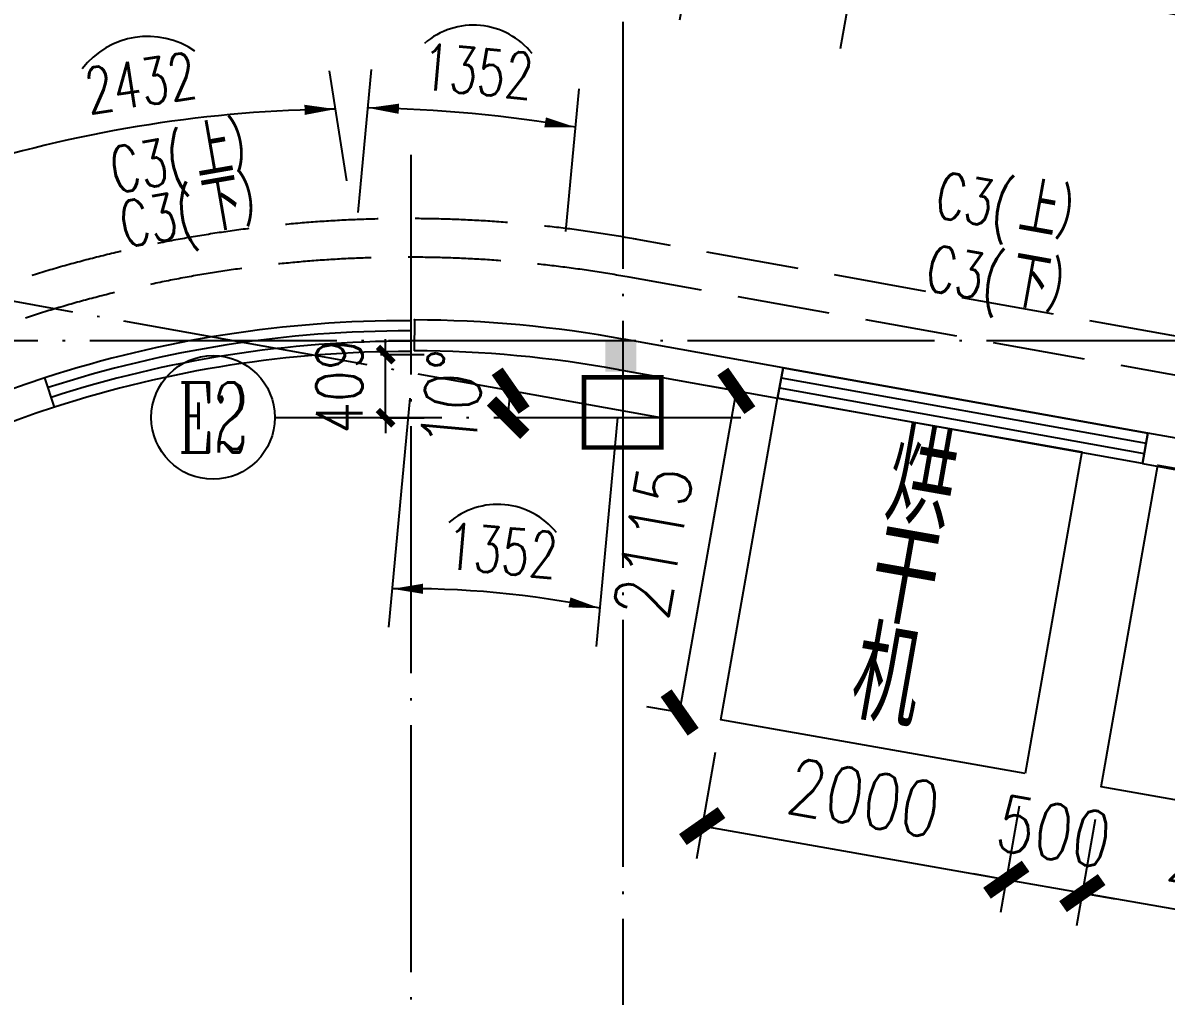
# Model space of a CAD drawing. Header units: millimetres. Extents: x 591771 to 1936534, y -622016 to 355666.
# Drawn here: x 611371 to 618776, y 274028 to 280331 of the extents above; entities that cross this region are included whole.
import ezdxf
from ezdxf.enums import TextEntityAlignment as Align

# ---------------------------------------------------------------- set-up
doc = ezdxf.new("R2010")
doc.units = ezdxf.units.MM
doc.header["$LTSCALE"] = 80
doc.linetypes.add('DASH', pattern=[0.35, 0.25, -0.1])
doc.linetypes.add('DOTE', pattern=[2.42, 2, -0.2, 0.02, -0.2])
for name, color, linetype in [('00_LAYOUT', 7, 'Continuous'), ('\\M+5BDA8-\\M+5B3DF\\M+5B4E7', 3, 'Continuous'), ('\\M+5BDA8-\\M+5B4B0', 4, 'Continuous'), ('\\M+5BDA8-\\M+5C3C5\\M+5B4B0\\M+5B1E0\\M+5BAC5', 7, 'Continuous'), ('\\M+5BDA8-\\M+5C7BD-\\M+5D7A9', 31, 'Continuous'), ('\\M+5BDA8-\\M+5D6E1', 17, 'DOTE'), ('\\M+5BDA8-\\M+5D6E1-\\M+5B1EA\\M+5D7A2', 3, 'Continuous'), ('\\M+5C1A2\\M+5C3E6\\M+5CFDF\\M+5CCF51', 7, 'Continuous'), ('\\M+5C1A2\\M+5C3E6\\M+5CFF4\\M+5CCF53', 252, 'Continuous'), ('\\M+5C5C5\\M+5CBAE', 1, 'Continuous'), ('PUB_TEXT', 7, 'Continuous')]:
    doc.layers.add(name, color=color, linetype=linetype)
doc.styles.add('A-AXIS-LABEL', font='COMPLEX', dxfattribs={"bigfont": 'GBCBIG'})
doc.styles.add('A-DIM', font='SIMPLEX', dxfattribs={"bigfont": 'GBCBIG'})
doc.styles.add('A-WIN-LABEL', font='SIMPLEX', dxfattribs={"bigfont": 'GBCBIG'})
doc.styles.add('DIM_FONT', font='SIMPLEX.shx', dxfattribs={"width": 0.8})
doc.styles.add('ROMANS', font='ROMANS.shx', dxfattribs={"width": 0.8, "bigfont": 'hhztxt.shx'})
doc.styles.get("Standard").update_dxf_attribs({"font": 'txt.shx', "height": 100, "bigfont": 'gbcbig.shx'})
doc.dimstyles.new('dim1-150', dxfattribs={"dimscale": 180, "dimtxt": 2, "dimasz": 1.2, "dimexe": 1.2, "dimexo": 1.2, "dimgap": 1, "dimtad": 1, "dimdec": 0, "dimdsep": 46, "dimtxsty": 'ROMANS', "dimblk": 'ARCHTICK', "dimcen": 0, "dimadec": 0, "dimazin": 0, "dimtfac": 0.71, "dimtdec": 0, "dimtix": 1, "dimtmove": 0, "dimatfit": 3, "dimldrblk": 'ARCHTICK', "dimfxl": 0, "dimtolj": 1, "dimtzin": 0, "dimarcsym": 0})
doc.dimstyles.new('DIMN', dxfattribs={"dimtxt": 300, "dimasz": 100, "dimexe": 250, "dimexo": 300, "dimgap": 150, "dimtad": 1, "dimdec": 0, "dimzin": 0, "dimdsep": 46, "dimtxsty": 'DIM_FONT', "dimblk": 'ARCHTICK', "dimcen": 0.09, "dimclrt": 7, "dimazin": 2, "dimtfac": 1, "dimtdec": 0, "dimtix": 1, "dimtmove": 2, "dimatfit": 3, "dimldrblk": 'ARCHTICK', "dimfxl": 0, "dimtolj": 1, "dimtzin": 0, "dimarcsym": 0})

# ---------------------------------------------------------------- blocks, each defined once
blk = doc.blocks.new('_ArchTick')
at = {"color": 0, "linetype": 'ByBlock', "const_width": 0.4}
blk.add_lwpolyline([(-0.5, -0.5), (0.5, 0.5)], dxfattribs=at)
blk = doc.blocks.new('*D20')
at = {"layer": '\\M+5C1A2\\M+5C3E6\\M+5CFDF\\M+5CCF51', "color": 0, "lineweight": -2, "transparency": 16777216}
blk.add_arc((613228.3, 278182.5), 5622.7, 169.82364, 180, dxfattribs=at)
at = {"layer": 'Defpoints', "color": 0, "lineweight": -3, "transparency": 16777216}
for p in [(604189.6, 279805), (607644.9, 278846.7), (604089.6, 278182.5), (662317.9, 278182.5), (660503.1, 269696.6)]:
    blk.add_point(p, dxfattribs=at)
at = {"layer": '\\M+5C1A2\\M+5C3E6\\M+5CFDF\\M+5CCF51', "color": 0, "lineweight": -2, "transparency": 16777216, "xscale": 216, "yscale": 216, "zscale": 216}
for p, rotation in [((607694, 279175.9), 79.8236399644772), ((607605.6, 278182.5), 270)]:
    blk.add_blockref('_ArchTick', p, dxfattribs=dict(at, rotation=rotation))
at = {"layer": '\\M+5C1A2\\M+5C3E6\\M+5CFDF\\M+5CCF51', "color": 0, "lineweight": -2, "transparency": 16777216, "insert": (607260.6, 278713.9), "char_height": 360, "attachment_point": 5, "rotation": 84.91182, "style": 'ROMANS'}
blk.add_mtext('\\A1;10%%D', dxfattribs=at)
blk = doc.blocks.new('*D21')
at = {"layer": '\\M+5C1A2\\M+5C3E6\\M+5CFDF\\M+5CCF51', "color": 0, "lineweight": -2, "transparency": 16777216}
blk.add_arc((625444.4, 276252.1), 2446.9, 169.82364, 180, dxfattribs=at)
at = {"layer": 'Defpoints', "color": 0, "lineweight": -3, "transparency": 16777216}
for p in [(615238.3, 278084.1), (623014.6, 276541.1), (621561, 276252.1), (625444.4, 276252.1), (660506.5, 269958.3)]:
    blk.add_point(p, dxfattribs=at)
at = {"layer": '\\M+5C1A2\\M+5C3E6\\M+5CFDF\\M+5CCF51', "color": 0, "lineweight": -2, "transparency": 16777216, "xscale": 216, "yscale": 216, "zscale": 216}
for p, rotation in [((623036, 276684.4), 79.8236399644773), ((622997.5, 276252.1), 270)]:
    blk.add_blockref('_ArchTick', p, dxfattribs=dict(at, rotation=rotation))
at = {"layer": '\\M+5C1A2\\M+5C3E6\\M+5CFDF\\M+5CCF51', "color": 0, "lineweight": -2, "transparency": 16777216, "insert": (622640, 276501.8), "char_height": 360, "attachment_point": 5, "rotation": 84.91182, "style": 'ROMANS'}
blk.add_mtext('\\A1;10%%D', dxfattribs=at)
blk = doc.blocks.new('*D22')
at = {"layer": '\\M+5C1A2\\M+5C3E6\\M+5CFDF\\M+5CCF51', "color": 0, "lineweight": -2, "transparency": 16777216}
blk.add_line((633200.3, 274419.2), (633119.6, 274419.2), dxfattribs=at)
blk.add_arc((635655.1, 274419.2), 2319.4, 169.82364, 180, dxfattribs=at)
at = {"layer": 'Defpoints', "color": 0, "lineweight": -3, "transparency": 16777216}
for p in [(615238.3, 278084.1), (633351.9, 274693.2), (633416.3, 274419.2), (635655.1, 274419.2), (660506.5, 269958.3)]:
    blk.add_point(p, dxfattribs=at)
at = {"layer": '\\M+5C1A2\\M+5C3E6\\M+5CFDF\\M+5CCF51', "color": 0, "lineweight": -2, "transparency": 16777216, "xscale": 216, "yscale": 216, "zscale": 216}
for p, rotation in [((633372.1, 274829), 79.8236399644773), ((633335.6, 274419.2), 270)]:
    blk.add_blockref('_ArchTick', p, dxfattribs=dict(at, rotation=rotation))
at = {"layer": '\\M+5C1A2\\M+5C3E6\\M+5CFDF\\M+5CCF51', "color": 0, "lineweight": -2, "transparency": 16777216, "insert": (632977.7, 274657.6), "char_height": 360, "attachment_point": 5, "rotation": 84.91182, "style": 'ROMANS'}
blk.add_mtext('\\A1;10%%D', dxfattribs=at)
blk = doc.blocks.new('*D23')
at = {"layer": '\\M+5C1A2\\M+5C3E6\\M+5CFDF\\M+5CCF51', "color": 0, "lineweight": -2, "transparency": 16777216}
blk.add_arc((653265.1, 271258.2), 2329.2, 169.82364, 180, dxfattribs=at)
at = {"layer": 'Defpoints', "color": 0, "lineweight": -3, "transparency": 16777216}
for p in [(615238.3, 278084.1), (650952.3, 271533.3), (649917.4, 271258.2), (653265.1, 271258.2), (660506.5, 269958.3)]:
    blk.add_point(p, dxfattribs=at)
at = {"layer": '\\M+5C1A2\\M+5C3E6\\M+5CFDF\\M+5CCF51', "color": 0, "lineweight": -2, "transparency": 16777216, "xscale": 216, "yscale": 216, "zscale": 216}
for p, rotation in [((650972.6, 271669.7), 79.8236399644773), ((650936, 271258.2), 270)]:
    blk.add_blockref('_ArchTick', p, dxfattribs=dict(at, rotation=rotation))
at = {"layer": '\\M+5C1A2\\M+5C3E6\\M+5CFDF\\M+5CCF51', "color": 0, "lineweight": -2, "transparency": 16777216, "insert": (650578, 271497.5), "char_height": 360, "attachment_point": 5, "rotation": 84.91182, "style": 'ROMANS'}
blk.add_mtext('\\A1;10%%D', dxfattribs=at)
blk = doc.blocks.new('*D24')
at = {"layer": '\\M+5C1A2\\M+5C3E6\\M+5CFDF\\M+5CCF51', "color": 0, "lineweight": -2, "transparency": 16777216}
blk.add_arc((644474.3, 272836.2), 2073.4, 169.82364, 180, dxfattribs=at)
at = {"layer": 'Defpoints', "color": 0, "lineweight": -3, "transparency": 16777216}
for p in [(615238.3, 278084.1), (642415.4, 273081.1), (642251, 272836.2), (644474.3, 272836.2), (660606.5, 269940.4)]:
    blk.add_point(p, dxfattribs=at)
at = {"layer": '\\M+5C1A2\\M+5C3E6\\M+5CFDF\\M+5CCF51', "color": 0, "lineweight": -2, "transparency": 16777216, "xscale": 216, "yscale": 216, "zscale": 216}
for p, rotation in [((642433.5, 273202.5), 79.8236399644773), ((642400.8, 272836.2), 270)]:
    blk.add_blockref('_ArchTick', p, dxfattribs=dict(at, rotation=rotation))
at = {"layer": '\\M+5C1A2\\M+5C3E6\\M+5CFDF\\M+5CCF51', "color": 0, "lineweight": -2, "transparency": 16777216, "insert": (642041.9, 273052.8), "char_height": 360, "attachment_point": 5, "rotation": 84.91182, "style": 'ROMANS'}
blk.add_mtext('\\A1;10%%D', dxfattribs=at)
blk = doc.blocks.new('*D25')
at = {"layer": '\\M+5C1A2\\M+5C3E6\\M+5CFDF\\M+5CCF51', "color": 0, "lineweight": -2, "transparency": 16777216}
blk.add_arc((615506, 277773.7), 991.2, 169.82364, 180, dxfattribs=at)
at = {"layer": 'Defpoints', "color": 0, "lineweight": -3, "transparency": 16777216}
for p in [(604189.6, 279805), (614521.7, 277890.8), (613009, 277773.7), (615506, 277773.7), (616020.6, 277773.7)]:
    blk.add_point(p, dxfattribs=at)
at = {"layer": '\\M+5C1A2\\M+5C3E6\\M+5CFDF\\M+5CCF51', "color": 0, "lineweight": -2, "transparency": 16777216, "xscale": 216, "yscale": 216, "zscale": 216}
for p, rotation in [((614530.4, 277948.8), 79.8236399644774), ((614514.8, 277773.7), 270)]:
    blk.add_blockref('_ArchTick', p, dxfattribs=dict(at, rotation=rotation))
at = {"layer": '\\M+5C1A2\\M+5C3E6\\M+5CFDF\\M+5CCF51', "color": 0, "lineweight": -2, "transparency": 16777216, "insert": (614151.6, 277894.3), "char_height": 360, "attachment_point": 5, "rotation": 84.91182, "style": 'ROMANS'}
blk.add_mtext('\\A1;10%%D', dxfattribs=at)
blk = doc.blocks.new('*D75')
at = {"layer": '\\M+5BDA8-\\M+5B3DF\\M+5B4E7', "color": 0, "lineweight": -2, "transparency": 16777216}
blk.add_line((609175, 276538.9), (613869.3, 270744.7), dxfattribs=at)
at = {"layer": 'Defpoints', "color": 0, "lineweight": -3, "transparency": 16777216}
for p in [(609175, 276538.9), (613885.1, 270725.2)]:
    blk.add_point(p, dxfattribs=at)
at = {"layer": '\\M+5BDA8-\\M+5B3DF\\M+5B4E7', "color": 0, "lineweight": -2, "transparency": 16777216, "xscale": 216, "yscale": 216, "zscale": 216, "rotation": 129.0132431271701}
blk.add_blockref('_ArchTick', (609175, 276538.9), dxfattribs=at)
at = {"layer": '\\M+5BDA8-\\M+5B3DF\\M+5B4E7', "color": 0, "lineweight": -2, "transparency": 16777216, "insert": (613629.9, 271612), "char_height": 360, "attachment_point": 5, "rotation": 309.01324, "style": 'ROMANS'}
blk.add_mtext('\\A1;R7482', dxfattribs=at)
blk = doc.blocks.new('*D314')
at = {"layer": '\\M+5BDA8-\\M+5B3DF\\M+5B4E7', "color": 0, "lineweight": -2, "transparency": 16777216}
for p, q in [((615627.2, 280351.3), (615777.5, 281188.3)), ((616666, 280164.9), (616816.3, 281001.9)), ((615733.3, 280942.3), (615634.9, 280959.9)), ((615733.3, 280942.3), (616772.1, 280755.8)), ((616772.1, 280755.8), (616870.5, 280738.1))]:
    blk.add_line(p, q, dxfattribs=at)
at = {"layer": 'Defpoints', "color": 0, "transparency": 16777216}
for p in [(616772.1, 280755.8), (615574.2, 280056.1), (616613, 279869.6)]:
    blk.add_point(p, dxfattribs=at)
at = {"layer": '\\M+5BDA8-\\M+5B3DF\\M+5B4E7', "color": 0, "lineweight": -2, "transparency": 16777216, "xscale": 100, "yscale": 100, "zscale": 100}
for p, rotation in [((615733.3, 280942.3), 349.8237537539223), ((616772.1, 280755.8), 169.8237537539224)]:
    blk.add_blockref('_ArchTick', p, dxfattribs=dict(at, rotation=rotation))
at = {"layer": '\\M+5BDA8-\\M+5B3DF\\M+5B4E7', "color": 7, "transparency": 16777216, "insert": (616305.7, 281144.3), "char_height": 300, "attachment_point": 5, "rotation": 349.82375, "style": 'DIM_FONT'}
blk.add_mtext('\\A1;1055', dxfattribs=at)
blk = doc.blocks.new('*D315')
at = {"layer": '\\M+5BDA8-\\M+5B3DF\\M+5B4E7', "color": 0, "lineweight": -2, "transparency": 16777216}
for p, q in [((616666, 280164.9), (616816.3, 281001.9)), ((616772.1, 280755.8), (619134.4, 280331.8)), ((619028.3, 279740.8), (619178.5, 280577.8))]:
    blk.add_line(p, q, dxfattribs=at)
at = {"layer": 'Defpoints', "color": 0, "transparency": 16777216}
for p in [(619134.4, 280331.8), (616613, 279869.6), (618975.3, 279445.6)]:
    blk.add_point(p, dxfattribs=at)
at = {"layer": '\\M+5BDA8-\\M+5B3DF\\M+5B4E7', "color": 0, "lineweight": -2, "transparency": 16777216, "xscale": 100, "yscale": 100, "zscale": 100}
for p, rotation in [((616772.1, 280755.8), 169.8237537539229), ((619134.4, 280331.8), 349.823753753923)]:
    blk.add_blockref('_ArchTick', p, dxfattribs=dict(at, rotation=rotation))
at = {"layer": '\\M+5BDA8-\\M+5B3DF\\M+5B4E7', "color": 7, "transparency": 16777216, "insert": (618006.2, 280839.1), "char_height": 300, "attachment_point": 5, "rotation": 349.82375, "style": 'DIM_FONT'}
blk.add_mtext('\\A1;2400', dxfattribs=at)
blk = doc.blocks.new('*D550')
at = {"layer": '\\M+5BDA8-\\M+5B3DF\\M+5B4E7', "color": 0, "lineweight": -2, "transparency": 16777216}
for p, q in [((613721, 278182.5), (613721, 278282.5)), ((613687.7, 278182.5), (613971, 278182.5)), ((613721, 277773.7), (613721, 278182.5)), ((613687.7, 277773.7), (613971, 277773.7)), ((613721, 277773.7), (613721, 277673.7))]:
    blk.add_line(p, q, dxfattribs=at)
at = {"layer": 'Defpoints', "color": 0, "transparency": 16777216}
for p in [(613387.7, 278182.5), (613721, 278182.5), (613387.7, 277773.7)]:
    blk.add_point(p, dxfattribs=at)
at = {"layer": '\\M+5BDA8-\\M+5B3DF\\M+5B4E7', "color": 0, "lineweight": -2, "transparency": 16777216, "xscale": 100, "yscale": 100, "zscale": 100}
for p, rotation in [((613721, 278182.5), 270), ((613721, 277773.7), 90)]:
    blk.add_blockref('_ArchTick', p, dxfattribs=dict(at, rotation=rotation))
at = {"layer": '\\M+5BDA8-\\M+5B3DF\\M+5B4E7', "color": 7, "transparency": 16777216, "insert": (613421, 277978.1), "char_height": 300, "attachment_point": 5, "rotation": 90, "style": 'DIM_FONT'}
blk.add_mtext('\\A1;409', dxfattribs=at)
blk = doc.blocks.new('\\M+5B6FE\\M+5CEAC\\M+5B4B0\\M+5BFE2$\\M+5CFB5\\M+5CDB3\\M+5CDBC\\M+5BFE2$00000001')
at = {"color": 0}
for points in [[(-0.5, 0.5), (-0.5, -0.5)], [(-0.5, 0.5), (0.5, 0.5)], [(0.5, -0.5), (0.5, 0.5)], [(0.5, 0.1667), (-0.5, 0.1667)], [(0.5, -0.1667), (-0.5, -0.1667)], [(-0.5, -0.5), (0.5, -0.5)]]:
    blk.add_lwpolyline(points, dxfattribs=at)
blk = doc.blocks.new('*D1104')
at = {"layer": '00_LAYOUT', "color": 0, "lineweight": -2, "transparency": 16777216}
for p, q in [((618316.9, 275171.1), (618195.5, 274482.7)), ((620286.5, 274823.8), (620165.1, 274135.4)), ((620202.6, 274348.2), (618233, 274695.5))]:
    blk.add_line(p, q, dxfattribs=at)
at = {"layer": 'Defpoints', "color": 0, "transparency": 16777216}
for p in [(618354.4, 275383.8), (620324, 275036.5), (618233, 274695.5)]:
    blk.add_point(p, dxfattribs=at)
at = {"layer": '00_LAYOUT', "color": 0, "lineweight": -2, "transparency": 16777216, "xscale": 216, "yscale": 216, "zscale": 216}
for p, rotation in [((618233, 274695.5), 170.0000000000013), ((620202.6, 274348.2), 350.0000000000014)]:
    blk.add_blockref('_ArchTick', p, dxfattribs=dict(at, rotation=rotation))
at = {"layer": '00_LAYOUT', "color": 0, "transparency": 16777216, "insert": (619280.3, 274876.3), "char_height": 360, "attachment_point": 5, "rotation": 350, "style": 'ROMANS'}
blk.add_mtext('\\A1;2000', dxfattribs=at)
blk = doc.blocks.new('*D1105')
at = {"layer": '00_LAYOUT', "color": 0, "lineweight": -2, "transparency": 16777216}
for p, q in [((617824.5, 275257.9), (617703.1, 274569.6)), ((618316.9, 275171.1), (618195.5, 274482.7)), ((617740.6, 274782.3), (617527.9, 274819.8)), ((618233, 274695.5), (617740.6, 274782.3)), ((618233, 274695.5), (618445.7, 274658))]:
    blk.add_line(p, q, dxfattribs=at)
at = {"layer": 'Defpoints', "color": 0, "transparency": 16777216}
for p in [(617862, 275470.6), (618354.4, 275383.8), (617740.6, 274782.3)]:
    blk.add_point(p, dxfattribs=at)
at = {"layer": '00_LAYOUT', "color": 0, "lineweight": -2, "transparency": 16777216, "xscale": 216, "yscale": 216, "zscale": 216}
for p, rotation in [((617740.6, 274782.3), 350.0000000000003), ((618233, 274695.5), 170.0000000000003)]:
    blk.add_blockref('_ArchTick', p, dxfattribs=dict(at, rotation=rotation))
at = {"layer": '00_LAYOUT', "color": 0, "transparency": 16777216, "insert": (618049.3, 275093.4), "char_height": 360, "attachment_point": 5, "rotation": 350, "style": 'ROMANS'}
blk.add_mtext('\\A1;500', dxfattribs=at)
blk = doc.blocks.new('*D1106')
at = {"layer": '00_LAYOUT', "color": 0, "lineweight": -2, "transparency": 16777216}
for p, q in [((615854.9, 275605.2), (615733.5, 274916.9)), ((617824.5, 275257.9), (617703.1, 274569.6)), ((617740.6, 274782.3), (615771, 275129.6))]:
    blk.add_line(p, q, dxfattribs=at)
at = {"layer": 'Defpoints', "color": 0, "transparency": 16777216}
for p in [(615892.4, 275817.9), (617862, 275470.6), (615771, 275129.6)]:
    blk.add_point(p, dxfattribs=at)
at = {"layer": '00_LAYOUT', "color": 0, "lineweight": -2, "transparency": 16777216, "xscale": 216, "yscale": 216, "zscale": 216}
for p, rotation in [((615771, 275129.6), 169.9999999999997), ((617740.6, 274782.3), 349.9999999999997)]:
    blk.add_blockref('_ArchTick', p, dxfattribs=dict(at, rotation=rotation))
at = {"layer": '00_LAYOUT', "color": 0, "transparency": 16777216, "insert": (616818.3, 275310.5), "char_height": 360, "attachment_point": 5, "rotation": 350, "style": 'ROMANS'}
blk.add_mtext('\\A1;2000', dxfattribs=at)
blk = doc.blocks.new('*D1107')
at = {"layer": '00_LAYOUT', "color": 0, "lineweight": -2, "transparency": 16777216}
for p, q in [((616046.9, 277938.3), (615779.4, 277985.5)), ((615624.9, 275865.1), (615992.1, 277947.9)), ((615679.7, 275855.4), (615412.1, 275902.6))]:
    blk.add_line(p, q, dxfattribs=at)
at = {"layer": 'Defpoints', "color": 0, "transparency": 16777216}
for p in [(615992.1, 277947.9), (616259.6, 277900.8), (615892.4, 275817.9)]:
    blk.add_point(p, dxfattribs=at)
at = {"layer": '00_LAYOUT', "color": 0, "lineweight": -2, "transparency": 16777216, "xscale": 216, "yscale": 216, "zscale": 216}
for p, rotation in [((615992.1, 277947.9), 79.99999999999868), ((615624.9, 275865.1), 259.9999999999987)]:
    blk.add_blockref('_ArchTick', p, dxfattribs=dict(at, rotation=rotation))
at = {"layer": '00_LAYOUT', "color": 0, "transparency": 16777216, "insert": (615454, 276969), "char_height": 360, "attachment_point": 5, "rotation": 80, "style": 'ROMANS'}
blk.add_mtext('\\A1;2115', dxfattribs=at)

msp = doc.modelspace()

# ---------------------------------------------------------------- hatches: boundary and pattern name
at = {"layer": '\\M+5C1A2\\M+5C3E6\\M+5CFF4\\M+5CCF53'}
msp.add_hatch(color=256, dxfattribs=at).paths.add_polyline_path([(615143.4, 278072.5), (615343.4, 278072.5), (615343.4, 278272.5), (615143.4, 278272.5)])

# ---------------------------------------------------------------- linework, layer by layer
at = {"layer": '00_LAYOUT'}
for points in [[(617862, 275470.6), (615892.4, 275817.9), (616259.6, 277900.8), (618229.3, 277553.5)], [(620324, 275036.5), (618354.4, 275383.8), (618721.7, 277466.7), (620691.3, 277119.4)]]:
    msp.add_lwpolyline(points, close=True, dxfattribs=at)
at = {"layer": '\\M+5BDA8-\\M+5B3DF\\M+5B4E7'}
for p, q in [((613543.8, 279103.7), (613629.8, 280028.5)), ((613468.6, 279306.7), (613357.1, 280019)), ((614888.4, 278978.7), (614974.4, 279903.5)), ((613877.9, 277900.5), (613740, 276416.5)), ((613513.4, 277773.7), (613009, 277773.7)), ((615222.5, 277775.5), (615084.6, 276291.5))]:
    msp.add_line(p, q, dxfattribs=at)
for points in [[(613395.8, 279772, 0, 66, 0), (613195.8, 279767.4, 66, 0, 0)], [(613806.6, 279774.4, 66, 0, 0), (613606.7, 279779.6, 0, 0, 0)], [(614951.3, 279654.6, 0, 66, 0), (614753.8, 279686.4, 66, 0, 0)], [(613963.1, 276666, 66, 0, 0), (613763.1, 276665.5, 0, 0, 0)], [(615107.7, 276540.5, 0, 66, 0), (614911.3, 276577.8, 66, 0, 0)]]:
    msp.add_lwpolyline(points, format="xyseb", dxfattribs=at)
at = {"layer": '\\M+5BDA8-\\M+5B3DF\\M+5B4E7', "color": 7}
for centre, radius, start, end in [((614289.4, 279829.5), 486.1, 38.63827, 130.74023), ((612180.2, 279708.4), 534.5, 55.09268, 142.69852), ((614446.9, 276726.5), 486.1, 38.63827, 130.74023)]:
    msp.add_arc(centre, radius, start, end, dxfattribs=at)
at = {"layer": '\\M+5BDA8-\\M+5B3DF\\M+5B4E7'}
for centre, radius, start, end in [((613493.1, 271320.7), 8451.9, 90.65949, 107.13171), ((613487.2, 271199.2), 8581.2, 80.17632, 89.20218), ((613877.9, 270604.5), 6062, 78.29427, 91.08423)]:
    msp.add_arc(centre, radius, start, end, dxfattribs=at)
for p in [(613907, 278406.8), (615273.5, 278280.1), (611514.6, 278032.4)]:
    msp.add_point(p, dxfattribs=at)
at = {"layer": '\\M+5BDA8-\\M+5B4B0'}
for radius in [7586.1, 7586.1, 7519.4, 7519.4, 7452.8, 7452.8, 7386.1, 7386.1]:
    msp.add_arc((613854.5, 270816.1), radius, 89.82607, 107.96512, dxfattribs=at)
at = {"layer": '\\M+5BDA8-\\M+5C7BD-\\M+5D7A9'}
for p, q in [((613907, 278406.8), (613906.4, 278206.8)), ((615273.7, 278281), (615267.2, 278281.2)), ((616295, 278097.6), (615273.7, 278281)), ((611576.3, 277842.1), (611514.6, 278032.4)), ((615231.2, 278084.5), (615238.3, 278084.1)), ((615238.3, 278084.1), (616259.6, 277900.8)), ((616259.6, 277900.8), (616295, 278097.6)), ((616259.6, 277900.8), (616295, 278097.6)), ((616295, 278097.6), (618657.2, 277673.6)), ((618621.9, 277476.7), (616259.6, 277900.8)), ((618657.2, 277673.6), (618621.9, 277476.7)), ((618657.2, 277673.6), (618621.9, 277476.7)), ((620689.9, 277308.7), (618657.2, 277673.6)), ((618621.9, 277476.7), (620654.6, 277111.9))]:
    msp.add_line(p, q, dxfattribs=at)
for radius, start, end in [(7680.9, 79.62285, 89.82607), (7480.9, 79.62285, 89.82607), (7680.9, 107.96512, 138.63551), (7480.9, 107.96512, 138.63551)]:
    msp.add_arc((613883.7, 270726), radius, start, end, dxfattribs=at)
at = {"layer": '\\M+5BDA8-\\M+5D6E1', "ltscale": 10}
for p, q in [((615256, 280337), (615256.1, 242464.8)), ((615506, 277773.7), (604189.6, 279805)), ((613885.1, 270310.5), (613885.1, 279477.1)), ((604060.4, 278272.7), (662288.7, 278272.7)), ((616020.6, 277773.7), (613009, 277773.7))]:
    msp.add_line(p, q, dxfattribs=at)
at = {"layer": '\\M+5BDA8-\\M+5D6E1-\\M+5B1EA\\M+5D7A2'}
msp.add_circle((612603, 277775.6), 400, dxfattribs=at)
at = {"layer": '\\M+5C1A2\\M+5C3E6\\M+5CFF4\\M+5CCF53'}
msp.add_line((615006, 277580.9), (615506, 277580.9), dxfattribs=at)
at = {"layer": '\\M+5C1A2\\M+5C3E6\\M+5CFF4\\M+5CCF53', "const_width": 30}
msp.add_lwpolyline([(615506, 278036), (615506, 277580.9), (615006, 277580.9), (615006, 278036), (615256, 278036), (615506, 278036)], dxfattribs=at)
at = {"layer": '\\M+5C1A2\\M+5C3E6\\M+5CFF4\\M+5CCF53'}
msp.add_lwpolyline([(615251, 278081.8), (615506, 278036), (615506, 278036), (615506, 277580.9)], dxfattribs=at)
at = {"layer": '\\M+5C5C5\\M+5CBAE', "linetype": 'DASH', "ltscale": 30}
for p, q in [((630447.7, 276217.6), (615325.1, 278932.1)), ((630649.6, 275927.3), (615298.6, 278682.9))]:
    msp.add_line(p, q, dxfattribs=at)
for radius in [8232.1, 7982.1]:
    msp.add_arc((613863.6, 270830.9), radius, 79.6431, 181.67825, dxfattribs=at)

# ---------------------------------------------------------------- block references
at = {"layer": '\\M+5BDA8-\\M+5B4B0', "xscale": -2400, "yscale": -200, "zscale": 200, "rotation": 349.823753753928}
msp.add_blockref('\\M+5B6FE\\M+5CEAC\\M+5B4B0\\M+5BFE2$\\M+5CFB5\\M+5CDB3\\M+5CDBC\\M+5BFE2$00000001', (617458.4, 277787.2), dxfattribs=at)
msp.add_blockref('\\M+5B6FE\\M+5CEAC\\M+5B4B0\\M+5BFE2$\\M+5CFB5\\M+5CDB3\\M+5CDBC\\M+5BFE2$00000001', (617458.4, 277787.2), dxfattribs=at)

# ---------------------------------------------------------------- texts
at = {"layer": '00_LAYOUT', "insert": (617036.5, 277707.7), "char_height": 600, "attachment_point": 1, "rotation": 350, "line_spacing_factor": 0.65}
msp.add_mtext_dynamic_manual_height_columns('\\M+5BAE6\\M+5B8C9\\M+5BBFA', width=600, gutter_width=500, heights=[0], dxfattribs=at)
at = {"layer": '\\M+5BDA8-\\M+5B3DF\\M+5B4E7', "color": 7, "style": 'A-DIM', "width": 0.705882}
for s, rotation, p in [('1352', 354.68925, (613944.6, 279901.7)), ('2432', 8.8956, (611801, 279738.5)), ('1352', 354.68925, (614102.1, 276798.6))]:
    msp.add_text(s, height=297.5, rotation=rotation, dxfattribs=at).set_placement(p)
at = {"layer": '\\M+5BDA8-\\M+5C3C5\\M+5B4B0\\M+5B1E0\\M+5BAC5', "style": 'A-WIN-LABEL'}
for s, rotation, p in [('上）', 9.8625, (612508.7, 279319.5)), ('下）', 9.87265, (612570.1, 278968.7)), ('上）', 349.82375, (617806.6, 278979.4)), ('下）', 349.82375, (617745.2, 278505.7))]:
    msp.add_text(s, height=337.59, rotation=rotation, dxfattribs=at).set_placement(p)
at = {"layer": '\\M+5BDA8-\\M+5C3C5\\M+5B4B0\\M+5B1E0\\M+5BAC5', "style": 'A-WIN-LABEL', "width": 0.705882}
for rotation, p in [(9.8625, (611966.9, 279225.3)), (9.87265, (612028.3, 278874.4)), (349.82375, (617265.3, 279076.6)), (349.82375, (617203.8, 278602.9))]:
    msp.add_text('C3(', height=297.5, rotation=rotation, dxfattribs=at).set_placement(p)
at = {"layer": 'PUB_TEXT', "style": 'A-AXIS-LABEL', "width": 0.6}
msp.add_text('E2', height=452.55, dxfattribs=at).set_placement((612376.7, 277549.3), (612829.3, 277549.3), align=Align.FIT)

# ---------------------------------------------------------------- dimensions: what is measured, and where the dimension line sits
at = {"layer": '00_LAYOUT'}
for p1, p2, distance, picture, middle in [((615892.4, 275817.9), (616259.6, 277900.8), 271.6, '*D1107', (615454, 276969)), ((617862, 275470.6), (615892.4, 275817.9), 698.9, '*D1106', (616818.3, 275310.5)), ((618354.4, 275383.8), (617862, 275470.6), 698.9, '*D1105', (618049.3, 275093.4)), ((620324, 275036.5), (618354.4, 275383.8), 698.9, '*D1104', (619280.3, 274876.3))]:
    dim = msp.add_aligned_dim(p1=p1, p2=p2, distance=distance, dimstyle='dim1-150', dxfattribs=at)
    dim.commit()
    dim.dimension.update_dxf_attribs({"geometry": picture, "text_midpoint": middle})
at = {"layer": '\\M+5BDA8-\\M+5B3DF\\M+5B4E7'}
for p1, p2, distance, picture, middle in [((615574.2, 280056.1), (616613, 279869.6), 900.4, '*D314', (616305.7, 281144.3)), ((616613, 279869.6), (618975.3, 279445.6), 900.4, '*D315', (618006.2, 280839.1)), ((613387.7, 277773.7), (613387.7, 278182.5), -333.3, '*D550', (613421, 277978.1))]:
    dim = msp.add_aligned_dim(p1=p1, p2=p2, distance=distance, dimstyle='DIMN', dxfattribs=at)
    dim.commit()
    dim.dimension.update_dxf_attribs({"geometry": picture, "text_midpoint": middle})
dim = msp.add_radius_dim(center=(613885.1, 270725.2), mpoint=(609175, 276538.9), dimstyle='dim1-150', dxfattribs=at)
dim.commit()
dim.dimension.update_dxf_attribs({"geometry": '*D75', "text_midpoint": (613350.2, 271385.4), "dimtype": 132})
at = {"layer": '\\M+5C1A2\\M+5C3E6\\M+5CFDF\\M+5CCF51'}
for base, line1, line2, picture, middle in [((607644.9, 278846.7), ((660503.1, 269696.6), (604189.6, 279805)), ((604089.6, 278182.5), (662317.9, 278182.5)), '*D20', (607260.6, 278713.9)), ((614521.7, 277890.8), ((615506, 277773.7), (604189.6, 279805)), ((616020.6, 277773.7), (613009, 277773.7)), '*D25', (614151.6, 277894.3)), ((623014.6, 276541.1), ((660506.5, 269958.3), (615238.3, 278084.1)), ((625444.4, 276252.1), (621561, 276252.1)), '*D21', (622640, 276501.8)), ((633351.9, 274693.2), ((660506.5, 269958.3), (615238.3, 278084.1)), ((635655.1, 274419.2), (633416.3, 274419.2)), '*D22', (632977.7, 274657.6)), ((650952.3, 271533.3), ((660506.5, 269958.3), (615238.3, 278084.1)), ((653265.1, 271258.2), (649917.4, 271258.2)), '*D23', (650578, 271497.5)), ((642415.4, 273081.1), ((660606.5, 269940.4), (615238.3, 278084.1)), ((644474.3, 272836.2), (642251, 272836.2)), '*D24', (642041.9, 273052.8))]:
    dim = msp.add_angular_dim_2l(base=base, line1=line1, line2=line2, dimstyle='dim1-150', override={"dimazin": 2}, dxfattribs=at)
    dim.commit()
    dim.dimension.update_dxf_attribs({"geometry": picture, "text_midpoint": middle})

doc.saveas('drawing.dxf')
